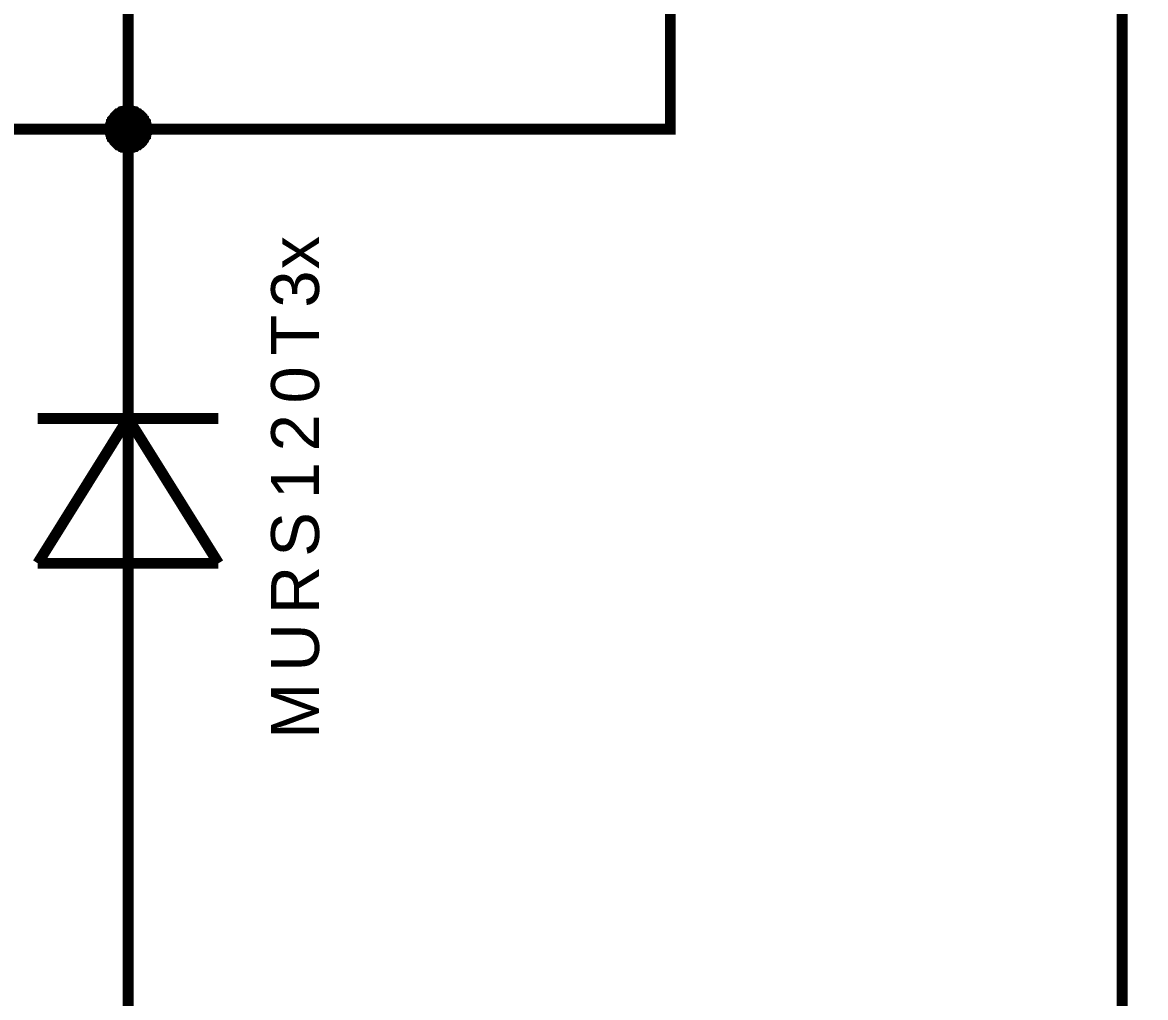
# Model space of a CAD drawing. Header units: millimetres. Extents: x -2024 to 917, y -725 to 13.
# Drawn here: x -1839.38 to -1808.32, y -255.68 to -228.71 of the extents above; entities that cross this region are included whole.
import ezdxf

# ---------------------------------------------------------------- set-up
doc = ezdxf.new("R2010")
doc.units = ezdxf.units.MM
doc.styles.get("Standard").update_dxf_attribs({"font": 'arial.ttf'})

msp = doc.modelspace()

# ---------------------------------------------------------------- linework, layer by layer
at = {"color": 7}
for points, const_width in [([(-1841.456, -271.671), (-1808.966, -271.671), (-1808.966, -191.659)], 0.3), ([(-1821.462, -224.164), (-1821.462, -231.665), (-1836.457, -231.665), (-1836.457, -216.663)], 0.3), ([(-1836.954, -231.665), (-1836.954, -231.632), (-1836.954, -231.615), (-1836.954, -231.582), (-1836.937, -231.566), (-1836.937, -231.532), (-1836.937, -231.516), (-1836.921, -231.483), (-1836.921, -231.466), (-1836.904, -231.45), (-1836.888, -231.417), (-1836.888, -231.4), (-1836.871, -231.383), (-1836.855, -231.367), (-1836.838, -231.334), (-1836.822, -231.317), (-1836.805, -231.301), (-1836.788, -231.284), (-1836.772, -231.268), (-1836.755, -231.251), (-1836.739, -231.234), (-1836.722, -231.234), (-1836.689, -231.218), (-1836.673, -231.201), (-1836.656, -231.185), (-1836.623, -231.185), (-1836.606, -231.168), (-1836.59, -231.168), (-1836.557, -231.168), (-1836.54, -231.152), (-1836.507, -231.152), (-1836.491, -231.152), (-1836.457, -231.152)], 0.3), ([(-1836.954, -231.665), (-1836.954, -231.632), (-1836.954, -231.615), (-1836.954, -231.582), (-1836.937, -231.566), (-1836.937, -231.532), (-1836.937, -231.516), (-1836.921, -231.483), (-1836.921, -231.466), (-1836.904, -231.45), (-1836.888, -231.417), (-1836.888, -231.4), (-1836.871, -231.383), (-1836.855, -231.367), (-1836.838, -231.334), (-1836.822, -231.317), (-1836.805, -231.301), (-1836.788, -231.284), (-1836.772, -231.268), (-1836.755, -231.251), (-1836.739, -231.234), (-1836.722, -231.234), (-1836.689, -231.218), (-1836.673, -231.201), (-1836.656, -231.185), (-1836.623, -231.185), (-1836.606, -231.168), (-1836.59, -231.168), (-1836.557, -231.168), (-1836.54, -231.152), (-1836.507, -231.152), (-1836.491, -231.152), (-1836.457, -231.152)], 0.3), ([(-1836.954, -231.665), (-1836.954, -231.632), (-1836.954, -231.615), (-1836.954, -231.582), (-1836.937, -231.566), (-1836.937, -231.532), (-1836.937, -231.516), (-1836.921, -231.483), (-1836.921, -231.466), (-1836.904, -231.45), (-1836.888, -231.417), (-1836.888, -231.4), (-1836.871, -231.383), (-1836.855, -231.367), (-1836.838, -231.334), (-1836.822, -231.317), (-1836.805, -231.301), (-1836.788, -231.284), (-1836.772, -231.268), (-1836.755, -231.251), (-1836.739, -231.234), (-1836.722, -231.234), (-1836.689, -231.218), (-1836.673, -231.201), (-1836.656, -231.185), (-1836.623, -231.185), (-1836.606, -231.168), (-1836.59, -231.168), (-1836.557, -231.168), (-1836.54, -231.152), (-1836.507, -231.152), (-1836.491, -231.152), (-1836.457, -231.152)], 0.3), ([(-1836.954, -231.665), (-1836.954, -231.632), (-1836.954, -231.615), (-1836.954, -231.582), (-1836.937, -231.566), (-1836.937, -231.532), (-1836.937, -231.516), (-1836.921, -231.483), (-1836.921, -231.466), (-1836.904, -231.45), (-1836.888, -231.417), (-1836.888, -231.4), (-1836.871, -231.383), (-1836.855, -231.367), (-1836.838, -231.334), (-1836.822, -231.317), (-1836.805, -231.301), (-1836.788, -231.284), (-1836.772, -231.268), (-1836.755, -231.251), (-1836.739, -231.234), (-1836.722, -231.234), (-1836.689, -231.218), (-1836.673, -231.201), (-1836.656, -231.185), (-1836.623, -231.185), (-1836.606, -231.168), (-1836.59, -231.168), (-1836.557, -231.168), (-1836.54, -231.152), (-1836.507, -231.152), (-1836.491, -231.152), (-1836.457, -231.152)], 0.3), ([(-1836.954, -231.665), (-1836.954, -231.632), (-1836.954, -231.615), (-1836.954, -231.582), (-1836.937, -231.566), (-1836.937, -231.532), (-1836.937, -231.516), (-1836.921, -231.483), (-1836.921, -231.466), (-1836.904, -231.45), (-1836.888, -231.417), (-1836.888, -231.4), (-1836.871, -231.383), (-1836.855, -231.367), (-1836.838, -231.334), (-1836.822, -231.317), (-1836.805, -231.301), (-1836.788, -231.284), (-1836.772, -231.268), (-1836.755, -231.251), (-1836.739, -231.234), (-1836.722, -231.234), (-1836.689, -231.218), (-1836.673, -231.201), (-1836.656, -231.185), (-1836.623, -231.185), (-1836.606, -231.168), (-1836.59, -231.168), (-1836.557, -231.168), (-1836.54, -231.152), (-1836.507, -231.152), (-1836.491, -231.152), (-1836.457, -231.152)], 0.3), ([(-1836.954, -231.665), (-1836.954, -231.632), (-1836.954, -231.615), (-1836.954, -231.582), (-1836.937, -231.566), (-1836.937, -231.532), (-1836.937, -231.516), (-1836.921, -231.483), (-1836.921, -231.466), (-1836.904, -231.45), (-1836.888, -231.417), (-1836.888, -231.4), (-1836.871, -231.383), (-1836.855, -231.367), (-1836.838, -231.334), (-1836.822, -231.317), (-1836.805, -231.301), (-1836.788, -231.284), (-1836.772, -231.268), (-1836.755, -231.251), (-1836.739, -231.234), (-1836.722, -231.234), (-1836.689, -231.218), (-1836.673, -231.201), (-1836.656, -231.185), (-1836.623, -231.185), (-1836.606, -231.168), (-1836.59, -231.168), (-1836.557, -231.168), (-1836.54, -231.152), (-1836.507, -231.152), (-1836.491, -231.152), (-1836.457, -231.152)], 0.3), ([(-1836.457, -231.152), (-1836.457, -231.152)], 0.3), ([(-1836.457, -231.152), (-1836.424, -231.152), (-1836.408, -231.152), (-1836.375, -231.152), (-1836.358, -231.168), (-1836.325, -231.168), (-1836.309, -231.168), (-1836.275, -231.185), (-1836.259, -231.185), (-1836.242, -231.201), (-1836.209, -231.218), (-1836.193, -231.234), (-1836.176, -231.234), (-1836.16, -231.251), (-1836.126, -231.268), (-1836.11, -231.284), (-1836.093, -231.301), (-1836.077, -231.317), (-1836.06, -231.334), (-1836.044, -231.367), (-1836.027, -231.383), (-1836.027, -231.4), (-1836.011, -231.417), (-1835.994, -231.45), (-1835.977, -231.466), (-1835.977, -231.483), (-1835.961, -231.516), (-1835.961, -231.532), (-1835.961, -231.566), (-1835.944, -231.582), (-1835.944, -231.615), (-1835.944, -231.632), (-1835.944, -231.665)], 0.3), ([(-1836.457, -231.152), (-1836.457, -231.152)], 0.3), ([(-1836.457, -231.152), (-1836.424, -231.152), (-1836.408, -231.152), (-1836.375, -231.152), (-1836.358, -231.168), (-1836.325, -231.168), (-1836.309, -231.168), (-1836.275, -231.185), (-1836.259, -231.185), (-1836.242, -231.201), (-1836.209, -231.218), (-1836.193, -231.234), (-1836.176, -231.234), (-1836.16, -231.251), (-1836.126, -231.268), (-1836.11, -231.284), (-1836.093, -231.301), (-1836.077, -231.317), (-1836.06, -231.334), (-1836.044, -231.367), (-1836.027, -231.383), (-1836.027, -231.4), (-1836.011, -231.417), (-1835.994, -231.45), (-1835.977, -231.466), (-1835.977, -231.483), (-1835.961, -231.516), (-1835.961, -231.532), (-1835.961, -231.566), (-1835.944, -231.582), (-1835.944, -231.615), (-1835.944, -231.632), (-1835.944, -231.665)], 0.3), ([(-1836.457, -231.152), (-1836.457, -231.152)], 0.3), ([(-1836.457, -231.152), (-1836.424, -231.152), (-1836.408, -231.152), (-1836.375, -231.152), (-1836.358, -231.168), (-1836.325, -231.168), (-1836.309, -231.168), (-1836.275, -231.185), (-1836.259, -231.185), (-1836.242, -231.201), (-1836.209, -231.218), (-1836.193, -231.234), (-1836.176, -231.234), (-1836.16, -231.251), (-1836.126, -231.268), (-1836.11, -231.284), (-1836.093, -231.301), (-1836.077, -231.317), (-1836.06, -231.334), (-1836.044, -231.367), (-1836.027, -231.383), (-1836.027, -231.4), (-1836.011, -231.417), (-1835.994, -231.45), (-1835.977, -231.466), (-1835.977, -231.483), (-1835.961, -231.516), (-1835.961, -231.532), (-1835.961, -231.566), (-1835.944, -231.582), (-1835.944, -231.615), (-1835.944, -231.632), (-1835.944, -231.665)], 0.3), ([(-1836.457, -231.152), (-1836.457, -231.152)], 0.3), ([(-1836.457, -231.152), (-1836.424, -231.152), (-1836.408, -231.152), (-1836.375, -231.152), (-1836.358, -231.168), (-1836.325, -231.168), (-1836.309, -231.168), (-1836.275, -231.185), (-1836.259, -231.185), (-1836.242, -231.201), (-1836.209, -231.218), (-1836.193, -231.234), (-1836.176, -231.234), (-1836.16, -231.251), (-1836.126, -231.268), (-1836.11, -231.284), (-1836.093, -231.301), (-1836.077, -231.317), (-1836.06, -231.334), (-1836.044, -231.367), (-1836.027, -231.383), (-1836.027, -231.4), (-1836.011, -231.417), (-1835.994, -231.45), (-1835.977, -231.466), (-1835.977, -231.483), (-1835.961, -231.516), (-1835.961, -231.532), (-1835.961, -231.566), (-1835.944, -231.582), (-1835.944, -231.615), (-1835.944, -231.632), (-1835.944, -231.665)], 0.3), ([(-1836.457, -231.152), (-1836.457, -231.152)], 0.3), ([(-1836.457, -231.152), (-1836.424, -231.152), (-1836.408, -231.152), (-1836.375, -231.152), (-1836.358, -231.168), (-1836.325, -231.168), (-1836.309, -231.168), (-1836.275, -231.185), (-1836.259, -231.185), (-1836.242, -231.201), (-1836.209, -231.218), (-1836.193, -231.234), (-1836.176, -231.234), (-1836.16, -231.251), (-1836.126, -231.268), (-1836.11, -231.284), (-1836.093, -231.301), (-1836.077, -231.317), (-1836.06, -231.334), (-1836.044, -231.367), (-1836.027, -231.383), (-1836.027, -231.4), (-1836.011, -231.417), (-1835.994, -231.45), (-1835.977, -231.466), (-1835.977, -231.483), (-1835.961, -231.516), (-1835.961, -231.532), (-1835.961, -231.566), (-1835.944, -231.582), (-1835.944, -231.615), (-1835.944, -231.632), (-1835.944, -231.665)], 0.3), ([(-1836.457, -231.152), (-1836.457, -231.152)], 0.3), ([(-1836.457, -231.152), (-1836.424, -231.152), (-1836.408, -231.152), (-1836.375, -231.152), (-1836.358, -231.168), (-1836.325, -231.168), (-1836.309, -231.168), (-1836.275, -231.185), (-1836.259, -231.185), (-1836.242, -231.201), (-1836.209, -231.218), (-1836.193, -231.234), (-1836.176, -231.234), (-1836.16, -231.251), (-1836.126, -231.268), (-1836.11, -231.284), (-1836.093, -231.301), (-1836.077, -231.317), (-1836.06, -231.334), (-1836.044, -231.367), (-1836.027, -231.383), (-1836.027, -231.4), (-1836.011, -231.417), (-1835.994, -231.45), (-1835.977, -231.466), (-1835.977, -231.483), (-1835.961, -231.516), (-1835.961, -231.532), (-1835.961, -231.566), (-1835.944, -231.582), (-1835.944, -231.615), (-1835.944, -231.632), (-1835.944, -231.665)], 0.3), ([(-1836.954, -231.665), (-1836.954, -231.632), (-1836.954, -231.615), (-1836.954, -231.582), (-1836.937, -231.566), (-1836.937, -231.532), (-1836.937, -231.516), (-1836.921, -231.483), (-1836.921, -231.466), (-1836.904, -231.45), (-1836.888, -231.417), (-1836.888, -231.4), (-1836.871, -231.383), (-1836.855, -231.367), (-1836.838, -231.334), (-1836.822, -231.317), (-1836.805, -231.301), (-1836.788, -231.284), (-1836.772, -231.268), (-1836.755, -231.251), (-1836.739, -231.234), (-1836.722, -231.234), (-1836.689, -231.218), (-1836.673, -231.201), (-1836.656, -231.185), (-1836.623, -231.185), (-1836.606, -231.168), (-1836.59, -231.168), (-1836.557, -231.168), (-1836.54, -231.152), (-1836.507, -231.152), (-1836.491, -231.152), (-1836.457, -231.152)], 0.0991), ([(-1836.954, -231.665), (-1836.954, -231.632), (-1836.954, -231.615), (-1836.954, -231.582), (-1836.937, -231.566), (-1836.937, -231.532), (-1836.937, -231.516), (-1836.921, -231.483), (-1836.921, -231.466), (-1836.904, -231.45), (-1836.888, -231.417), (-1836.888, -231.4), (-1836.871, -231.383), (-1836.855, -231.367), (-1836.838, -231.334), (-1836.822, -231.317), (-1836.805, -231.301), (-1836.788, -231.284), (-1836.772, -231.268), (-1836.755, -231.251), (-1836.739, -231.234), (-1836.722, -231.234), (-1836.689, -231.218), (-1836.673, -231.201), (-1836.656, -231.185), (-1836.623, -231.185), (-1836.606, -231.168), (-1836.59, -231.168), (-1836.557, -231.168), (-1836.54, -231.152), (-1836.507, -231.152), (-1836.491, -231.152), (-1836.457, -231.152)], 0.0991), ([(-1836.954, -231.665), (-1836.954, -231.632), (-1836.954, -231.615), (-1836.954, -231.582), (-1836.937, -231.566), (-1836.937, -231.532), (-1836.937, -231.516), (-1836.921, -231.483), (-1836.921, -231.466), (-1836.904, -231.45), (-1836.888, -231.417), (-1836.888, -231.4), (-1836.871, -231.383), (-1836.855, -231.367), (-1836.838, -231.334), (-1836.822, -231.317), (-1836.805, -231.301), (-1836.788, -231.284), (-1836.772, -231.268), (-1836.755, -231.251), (-1836.739, -231.234), (-1836.722, -231.234), (-1836.689, -231.218), (-1836.673, -231.201), (-1836.656, -231.185), (-1836.623, -231.185), (-1836.606, -231.168), (-1836.59, -231.168), (-1836.557, -231.168), (-1836.54, -231.152), (-1836.507, -231.152), (-1836.491, -231.152), (-1836.457, -231.152)], 0.0991), ([(-1836.954, -231.665), (-1836.954, -231.632), (-1836.954, -231.615), (-1836.954, -231.582), (-1836.937, -231.566), (-1836.937, -231.532), (-1836.937, -231.516), (-1836.921, -231.483), (-1836.921, -231.466), (-1836.904, -231.45), (-1836.888, -231.417), (-1836.888, -231.4), (-1836.871, -231.383), (-1836.855, -231.367), (-1836.838, -231.334), (-1836.822, -231.317), (-1836.805, -231.301), (-1836.788, -231.284), (-1836.772, -231.268), (-1836.755, -231.251), (-1836.739, -231.234), (-1836.722, -231.234), (-1836.689, -231.218), (-1836.673, -231.201), (-1836.656, -231.185), (-1836.623, -231.185), (-1836.606, -231.168), (-1836.59, -231.168), (-1836.557, -231.168), (-1836.54, -231.152), (-1836.507, -231.152), (-1836.491, -231.152), (-1836.457, -231.152)], 0.0991), ([(-1836.954, -231.665), (-1836.954, -231.632), (-1836.954, -231.615), (-1836.954, -231.582), (-1836.937, -231.566), (-1836.937, -231.532), (-1836.937, -231.516), (-1836.921, -231.483), (-1836.921, -231.466), (-1836.904, -231.45), (-1836.888, -231.417), (-1836.888, -231.4), (-1836.871, -231.383), (-1836.855, -231.367), (-1836.838, -231.334), (-1836.822, -231.317), (-1836.805, -231.301), (-1836.788, -231.284), (-1836.772, -231.268), (-1836.755, -231.251), (-1836.739, -231.234), (-1836.722, -231.234), (-1836.689, -231.218), (-1836.673, -231.201), (-1836.656, -231.185), (-1836.623, -231.185), (-1836.606, -231.168), (-1836.59, -231.168), (-1836.557, -231.168), (-1836.54, -231.152), (-1836.507, -231.152), (-1836.491, -231.152), (-1836.457, -231.152)], 0.0991), ([(-1836.954, -231.665), (-1836.954, -231.632), (-1836.954, -231.615), (-1836.954, -231.582), (-1836.937, -231.566), (-1836.937, -231.532), (-1836.937, -231.516), (-1836.921, -231.483), (-1836.921, -231.466), (-1836.904, -231.45), (-1836.888, -231.417), (-1836.888, -231.4), (-1836.871, -231.383), (-1836.855, -231.367), (-1836.838, -231.334), (-1836.822, -231.317), (-1836.805, -231.301), (-1836.788, -231.284), (-1836.772, -231.268), (-1836.755, -231.251), (-1836.739, -231.234), (-1836.722, -231.234), (-1836.689, -231.218), (-1836.673, -231.201), (-1836.656, -231.185), (-1836.623, -231.185), (-1836.606, -231.168), (-1836.59, -231.168), (-1836.557, -231.168), (-1836.54, -231.152), (-1836.507, -231.152), (-1836.491, -231.152), (-1836.457, -231.152)], 0.0991), ([(-1836.457, -231.152), (-1836.457, -231.152)], 0.0991), ([(-1836.457, -231.152), (-1836.424, -231.152), (-1836.408, -231.152), (-1836.375, -231.152), (-1836.358, -231.168), (-1836.325, -231.168), (-1836.309, -231.168), (-1836.275, -231.185), (-1836.259, -231.185), (-1836.242, -231.201), (-1836.209, -231.218), (-1836.193, -231.234), (-1836.176, -231.234), (-1836.16, -231.251), (-1836.126, -231.268), (-1836.11, -231.284), (-1836.093, -231.301), (-1836.077, -231.317), (-1836.06, -231.334), (-1836.044, -231.367), (-1836.027, -231.383), (-1836.027, -231.4), (-1836.011, -231.417), (-1835.994, -231.45), (-1835.977, -231.466), (-1835.977, -231.483), (-1835.961, -231.516), (-1835.961, -231.532), (-1835.961, -231.566), (-1835.944, -231.582), (-1835.944, -231.615), (-1835.944, -231.632), (-1835.944, -231.665)], 0.0991), ([(-1836.457, -231.152), (-1836.457, -231.152)], 0.0991), ([(-1836.457, -231.152), (-1836.424, -231.152), (-1836.408, -231.152), (-1836.375, -231.152), (-1836.358, -231.168), (-1836.325, -231.168), (-1836.309, -231.168), (-1836.275, -231.185), (-1836.259, -231.185), (-1836.242, -231.201), (-1836.209, -231.218), (-1836.193, -231.234), (-1836.176, -231.234), (-1836.16, -231.251), (-1836.126, -231.268), (-1836.11, -231.284), (-1836.093, -231.301), (-1836.077, -231.317), (-1836.06, -231.334), (-1836.044, -231.367), (-1836.027, -231.383), (-1836.027, -231.4), (-1836.011, -231.417), (-1835.994, -231.45), (-1835.977, -231.466), (-1835.977, -231.483), (-1835.961, -231.516), (-1835.961, -231.532), (-1835.961, -231.566), (-1835.944, -231.582), (-1835.944, -231.615), (-1835.944, -231.632), (-1835.944, -231.665)], 0.0991), ([(-1836.457, -231.152), (-1836.457, -231.152)], 0.0991), ([(-1836.457, -231.152), (-1836.424, -231.152), (-1836.408, -231.152), (-1836.375, -231.152), (-1836.358, -231.168), (-1836.325, -231.168), (-1836.309, -231.168), (-1836.275, -231.185), (-1836.259, -231.185), (-1836.242, -231.201), (-1836.209, -231.218), (-1836.193, -231.234), (-1836.176, -231.234), (-1836.16, -231.251), (-1836.126, -231.268), (-1836.11, -231.284), (-1836.093, -231.301), (-1836.077, -231.317), (-1836.06, -231.334), (-1836.044, -231.367), (-1836.027, -231.383), (-1836.027, -231.4), (-1836.011, -231.417), (-1835.994, -231.45), (-1835.977, -231.466), (-1835.977, -231.483), (-1835.961, -231.516), (-1835.961, -231.532), (-1835.961, -231.566), (-1835.944, -231.582), (-1835.944, -231.615), (-1835.944, -231.632), (-1835.944, -231.665)], 0.0991), ([(-1836.457, -231.152), (-1836.457, -231.152)], 0.0991), ([(-1836.457, -231.152), (-1836.424, -231.152), (-1836.408, -231.152), (-1836.375, -231.152), (-1836.358, -231.168), (-1836.325, -231.168), (-1836.309, -231.168), (-1836.275, -231.185), (-1836.259, -231.185), (-1836.242, -231.201), (-1836.209, -231.218), (-1836.193, -231.234), (-1836.176, -231.234), (-1836.16, -231.251), (-1836.126, -231.268), (-1836.11, -231.284), (-1836.093, -231.301), (-1836.077, -231.317), (-1836.06, -231.334), (-1836.044, -231.367), (-1836.027, -231.383), (-1836.027, -231.4), (-1836.011, -231.417), (-1835.994, -231.45), (-1835.977, -231.466), (-1835.977, -231.483), (-1835.961, -231.516), (-1835.961, -231.532), (-1835.961, -231.566), (-1835.944, -231.582), (-1835.944, -231.615), (-1835.944, -231.632), (-1835.944, -231.665)], 0.0991), ([(-1836.457, -231.152), (-1836.457, -231.152)], 0.0991), ([(-1836.457, -231.152), (-1836.424, -231.152), (-1836.408, -231.152), (-1836.375, -231.152), (-1836.358, -231.168), (-1836.325, -231.168), (-1836.309, -231.168), (-1836.275, -231.185), (-1836.259, -231.185), (-1836.242, -231.201), (-1836.209, -231.218), (-1836.193, -231.234), (-1836.176, -231.234), (-1836.16, -231.251), (-1836.126, -231.268), (-1836.11, -231.284), (-1836.093, -231.301), (-1836.077, -231.317), (-1836.06, -231.334), (-1836.044, -231.367), (-1836.027, -231.383), (-1836.027, -231.4), (-1836.011, -231.417), (-1835.994, -231.45), (-1835.977, -231.466), (-1835.977, -231.483), (-1835.961, -231.516), (-1835.961, -231.532), (-1835.961, -231.566), (-1835.944, -231.582), (-1835.944, -231.615), (-1835.944, -231.632), (-1835.944, -231.665)], 0.0991), ([(-1836.457, -231.152), (-1836.457, -231.152)], 0.0991), ([(-1836.457, -231.152), (-1836.424, -231.152), (-1836.408, -231.152), (-1836.375, -231.152), (-1836.358, -231.168), (-1836.325, -231.168), (-1836.309, -231.168), (-1836.275, -231.185), (-1836.259, -231.185), (-1836.242, -231.201), (-1836.209, -231.218), (-1836.193, -231.234), (-1836.176, -231.234), (-1836.16, -231.251), (-1836.126, -231.268), (-1836.11, -231.284), (-1836.093, -231.301), (-1836.077, -231.317), (-1836.06, -231.334), (-1836.044, -231.367), (-1836.027, -231.383), (-1836.027, -231.4), (-1836.011, -231.417), (-1835.994, -231.45), (-1835.977, -231.466), (-1835.977, -231.483), (-1835.961, -231.516), (-1835.961, -231.532), (-1835.961, -231.566), (-1835.944, -231.582), (-1835.944, -231.615), (-1835.944, -231.632), (-1835.944, -231.665)], 0.0991), ([(-1836.457, -231.665), (-1841.456, -231.665)], 0.3), ([(-1836.457, -232.178), (-1836.491, -232.178), (-1836.507, -232.178), (-1836.54, -232.178), (-1836.557, -232.162), (-1836.59, -232.162), (-1836.606, -232.162), (-1836.623, -232.145), (-1836.656, -232.145), (-1836.673, -232.129), (-1836.689, -232.112), (-1836.722, -232.095), (-1836.739, -232.095), (-1836.755, -232.079), (-1836.772, -232.062), (-1836.788, -232.046), (-1836.805, -232.029), (-1836.822, -232.013), (-1836.838, -231.996), (-1836.855, -231.963), (-1836.871, -231.946), (-1836.888, -231.93), (-1836.888, -231.913), (-1836.904, -231.88), (-1836.921, -231.864), (-1836.921, -231.847), (-1836.937, -231.814), (-1836.937, -231.797), (-1836.937, -231.764), (-1836.954, -231.748), (-1836.954, -231.715), (-1836.954, -231.698), (-1836.954, -231.665)], 0.3), ([(-1836.954, -231.665), (-1836.954, -231.665)], 0.3), ([(-1836.457, -232.178), (-1836.491, -232.178), (-1836.507, -232.178), (-1836.54, -232.178), (-1836.557, -232.162), (-1836.59, -232.162), (-1836.606, -232.162), (-1836.623, -232.145), (-1836.656, -232.145), (-1836.673, -232.129), (-1836.689, -232.112), (-1836.722, -232.095), (-1836.739, -232.095), (-1836.755, -232.079), (-1836.772, -232.062), (-1836.788, -232.046), (-1836.805, -232.029), (-1836.822, -232.013), (-1836.838, -231.996), (-1836.855, -231.963), (-1836.871, -231.946), (-1836.888, -231.93), (-1836.888, -231.913), (-1836.904, -231.88), (-1836.921, -231.864), (-1836.921, -231.847), (-1836.937, -231.814), (-1836.937, -231.797), (-1836.937, -231.764), (-1836.954, -231.748), (-1836.954, -231.715), (-1836.954, -231.698), (-1836.954, -231.665)], 0.3), ([(-1836.954, -231.665), (-1836.954, -231.665)], 0.3), ([(-1836.457, -232.178), (-1836.491, -232.178), (-1836.507, -232.178), (-1836.54, -232.178), (-1836.557, -232.162), (-1836.59, -232.162), (-1836.606, -232.162), (-1836.623, -232.145), (-1836.656, -232.145), (-1836.673, -232.129), (-1836.689, -232.112), (-1836.722, -232.095), (-1836.739, -232.095), (-1836.755, -232.079), (-1836.772, -232.062), (-1836.788, -232.046), (-1836.805, -232.029), (-1836.822, -232.013), (-1836.838, -231.996), (-1836.855, -231.963), (-1836.871, -231.946), (-1836.888, -231.93), (-1836.888, -231.913), (-1836.904, -231.88), (-1836.921, -231.864), (-1836.921, -231.847), (-1836.937, -231.814), (-1836.937, -231.797), (-1836.937, -231.764), (-1836.954, -231.748), (-1836.954, -231.715), (-1836.954, -231.698), (-1836.954, -231.665)], 0.3), ([(-1836.954, -231.665), (-1836.954, -231.665)], 0.3), ([(-1836.457, -232.178), (-1836.491, -232.178), (-1836.507, -232.178), (-1836.54, -232.178), (-1836.557, -232.162), (-1836.59, -232.162), (-1836.606, -232.162), (-1836.623, -232.145), (-1836.656, -232.145), (-1836.673, -232.129), (-1836.689, -232.112), (-1836.722, -232.095), (-1836.739, -232.095), (-1836.755, -232.079), (-1836.772, -232.062), (-1836.788, -232.046), (-1836.805, -232.029), (-1836.822, -232.013), (-1836.838, -231.996), (-1836.855, -231.963), (-1836.871, -231.946), (-1836.888, -231.93), (-1836.888, -231.913), (-1836.904, -231.88), (-1836.921, -231.864), (-1836.921, -231.847), (-1836.937, -231.814), (-1836.937, -231.797), (-1836.937, -231.764), (-1836.954, -231.748), (-1836.954, -231.715), (-1836.954, -231.698), (-1836.954, -231.665)], 0.3), ([(-1836.954, -231.665), (-1836.954, -231.665)], 0.3), ([(-1836.457, -232.178), (-1836.491, -232.178), (-1836.507, -232.178), (-1836.54, -232.178), (-1836.557, -232.162), (-1836.59, -232.162), (-1836.606, -232.162), (-1836.623, -232.145), (-1836.656, -232.145), (-1836.673, -232.129), (-1836.689, -232.112), (-1836.722, -232.095), (-1836.739, -232.095), (-1836.755, -232.079), (-1836.772, -232.062), (-1836.788, -232.046), (-1836.805, -232.029), (-1836.822, -232.013), (-1836.838, -231.996), (-1836.855, -231.963), (-1836.871, -231.946), (-1836.888, -231.93), (-1836.888, -231.913), (-1836.904, -231.88), (-1836.921, -231.864), (-1836.921, -231.847), (-1836.937, -231.814), (-1836.937, -231.797), (-1836.937, -231.764), (-1836.954, -231.748), (-1836.954, -231.715), (-1836.954, -231.698), (-1836.954, -231.665)], 0.3), ([(-1836.954, -231.665), (-1836.954, -231.665)], 0.3), ([(-1836.457, -232.178), (-1836.491, -232.178), (-1836.507, -232.178), (-1836.54, -232.178), (-1836.557, -232.162), (-1836.59, -232.162), (-1836.606, -232.162), (-1836.623, -232.145), (-1836.656, -232.145), (-1836.673, -232.129), (-1836.689, -232.112), (-1836.722, -232.095), (-1836.739, -232.095), (-1836.755, -232.079), (-1836.772, -232.062), (-1836.788, -232.046), (-1836.805, -232.029), (-1836.822, -232.013), (-1836.838, -231.996), (-1836.855, -231.963), (-1836.871, -231.946), (-1836.888, -231.93), (-1836.888, -231.913), (-1836.904, -231.88), (-1836.921, -231.864), (-1836.921, -231.847), (-1836.937, -231.814), (-1836.937, -231.797), (-1836.937, -231.764), (-1836.954, -231.748), (-1836.954, -231.715), (-1836.954, -231.698), (-1836.954, -231.665)], 0.3), ([(-1836.954, -231.665), (-1836.954, -231.665)], 0.3), ([(-1836.457, -232.178), (-1836.491, -232.178), (-1836.507, -232.178), (-1836.54, -232.178), (-1836.557, -232.162), (-1836.59, -232.162), (-1836.606, -232.162), (-1836.623, -232.145), (-1836.656, -232.145), (-1836.673, -232.129), (-1836.689, -232.112), (-1836.722, -232.095), (-1836.739, -232.095), (-1836.755, -232.079), (-1836.772, -232.062), (-1836.788, -232.046), (-1836.805, -232.029), (-1836.822, -232.013), (-1836.838, -231.996), (-1836.855, -231.963), (-1836.871, -231.946), (-1836.888, -231.93), (-1836.888, -231.913), (-1836.904, -231.88), (-1836.921, -231.864), (-1836.921, -231.847), (-1836.937, -231.814), (-1836.937, -231.797), (-1836.937, -231.764), (-1836.954, -231.748), (-1836.954, -231.715), (-1836.954, -231.698), (-1836.954, -231.665)], 0.0991), ([(-1836.954, -231.665), (-1836.954, -231.665)], 0.0991), ([(-1836.457, -232.178), (-1836.491, -232.178), (-1836.507, -232.178), (-1836.54, -232.178), (-1836.557, -232.162), (-1836.59, -232.162), (-1836.606, -232.162), (-1836.623, -232.145), (-1836.656, -232.145), (-1836.673, -232.129), (-1836.689, -232.112), (-1836.722, -232.095), (-1836.739, -232.095), (-1836.755, -232.079), (-1836.772, -232.062), (-1836.788, -232.046), (-1836.805, -232.029), (-1836.822, -232.013), (-1836.838, -231.996), (-1836.855, -231.963), (-1836.871, -231.946), (-1836.888, -231.93), (-1836.888, -231.913), (-1836.904, -231.88), (-1836.921, -231.864), (-1836.921, -231.847), (-1836.937, -231.814), (-1836.937, -231.797), (-1836.937, -231.764), (-1836.954, -231.748), (-1836.954, -231.715), (-1836.954, -231.698), (-1836.954, -231.665)], 0.0991), ([(-1836.954, -231.665), (-1836.954, -231.665)], 0.0991), ([(-1836.457, -232.178), (-1836.491, -232.178), (-1836.507, -232.178), (-1836.54, -232.178), (-1836.557, -232.162), (-1836.59, -232.162), (-1836.606, -232.162), (-1836.623, -232.145), (-1836.656, -232.145), (-1836.673, -232.129), (-1836.689, -232.112), (-1836.722, -232.095), (-1836.739, -232.095), (-1836.755, -232.079), (-1836.772, -232.062), (-1836.788, -232.046), (-1836.805, -232.029), (-1836.822, -232.013), (-1836.838, -231.996), (-1836.855, -231.963), (-1836.871, -231.946), (-1836.888, -231.93), (-1836.888, -231.913), (-1836.904, -231.88), (-1836.921, -231.864), (-1836.921, -231.847), (-1836.937, -231.814), (-1836.937, -231.797), (-1836.937, -231.764), (-1836.954, -231.748), (-1836.954, -231.715), (-1836.954, -231.698), (-1836.954, -231.665)], 0.0991), ([(-1836.954, -231.665), (-1836.954, -231.665)], 0.0991), ([(-1836.457, -232.178), (-1836.491, -232.178), (-1836.507, -232.178), (-1836.54, -232.178), (-1836.557, -232.162), (-1836.59, -232.162), (-1836.606, -232.162), (-1836.623, -232.145), (-1836.656, -232.145), (-1836.673, -232.129), (-1836.689, -232.112), (-1836.722, -232.095), (-1836.739, -232.095), (-1836.755, -232.079), (-1836.772, -232.062), (-1836.788, -232.046), (-1836.805, -232.029), (-1836.822, -232.013), (-1836.838, -231.996), (-1836.855, -231.963), (-1836.871, -231.946), (-1836.888, -231.93), (-1836.888, -231.913), (-1836.904, -231.88), (-1836.921, -231.864), (-1836.921, -231.847), (-1836.937, -231.814), (-1836.937, -231.797), (-1836.937, -231.764), (-1836.954, -231.748), (-1836.954, -231.715), (-1836.954, -231.698), (-1836.954, -231.665)], 0.0991), ([(-1836.954, -231.665), (-1836.954, -231.665)], 0.0991), ([(-1836.457, -232.178), (-1836.491, -232.178), (-1836.507, -232.178), (-1836.54, -232.178), (-1836.557, -232.162), (-1836.59, -232.162), (-1836.606, -232.162), (-1836.623, -232.145), (-1836.656, -232.145), (-1836.673, -232.129), (-1836.689, -232.112), (-1836.722, -232.095), (-1836.739, -232.095), (-1836.755, -232.079), (-1836.772, -232.062), (-1836.788, -232.046), (-1836.805, -232.029), (-1836.822, -232.013), (-1836.838, -231.996), (-1836.855, -231.963), (-1836.871, -231.946), (-1836.888, -231.93), (-1836.888, -231.913), (-1836.904, -231.88), (-1836.921, -231.864), (-1836.921, -231.847), (-1836.937, -231.814), (-1836.937, -231.797), (-1836.937, -231.764), (-1836.954, -231.748), (-1836.954, -231.715), (-1836.954, -231.698), (-1836.954, -231.665)], 0.0991), ([(-1836.954, -231.665), (-1836.954, -231.665)], 0.0991), ([(-1836.457, -232.178), (-1836.491, -232.178), (-1836.507, -232.178), (-1836.54, -232.178), (-1836.557, -232.162), (-1836.59, -232.162), (-1836.606, -232.162), (-1836.623, -232.145), (-1836.656, -232.145), (-1836.673, -232.129), (-1836.689, -232.112), (-1836.722, -232.095), (-1836.739, -232.095), (-1836.755, -232.079), (-1836.772, -232.062), (-1836.788, -232.046), (-1836.805, -232.029), (-1836.822, -232.013), (-1836.838, -231.996), (-1836.855, -231.963), (-1836.871, -231.946), (-1836.888, -231.93), (-1836.888, -231.913), (-1836.904, -231.88), (-1836.921, -231.864), (-1836.921, -231.847), (-1836.937, -231.814), (-1836.937, -231.797), (-1836.937, -231.764), (-1836.954, -231.748), (-1836.954, -231.715), (-1836.954, -231.698), (-1836.954, -231.665)], 0.0991), ([(-1836.954, -231.665), (-1836.954, -231.665)], 0.0991), ([(-1835.944, -231.665), (-1835.944, -231.698), (-1835.944, -231.715), (-1835.944, -231.748), (-1835.961, -231.764), (-1835.961, -231.797), (-1835.961, -231.814), (-1835.977, -231.847), (-1835.977, -231.864), (-1835.994, -231.88), (-1836.011, -231.913), (-1836.027, -231.93), (-1836.027, -231.946), (-1836.044, -231.963), (-1836.06, -231.996), (-1836.077, -232.013), (-1836.093, -232.029), (-1836.11, -232.046), (-1836.126, -232.062), (-1836.16, -232.079), (-1836.176, -232.095), (-1836.193, -232.095), (-1836.209, -232.112), (-1836.242, -232.129), (-1836.259, -232.145), (-1836.275, -232.145), (-1836.309, -232.162), (-1836.325, -232.162), (-1836.358, -232.162), (-1836.375, -232.178), (-1836.408, -232.178), (-1836.424, -232.178), (-1836.457, -232.178)], 0.3), ([(-1835.944, -231.665), (-1835.944, -231.698), (-1835.944, -231.715), (-1835.944, -231.748), (-1835.961, -231.764), (-1835.961, -231.797), (-1835.961, -231.814), (-1835.977, -231.847), (-1835.977, -231.864), (-1835.994, -231.88), (-1836.011, -231.913), (-1836.027, -231.93), (-1836.027, -231.946), (-1836.044, -231.963), (-1836.06, -231.996), (-1836.077, -232.013), (-1836.093, -232.029), (-1836.11, -232.046), (-1836.126, -232.062), (-1836.16, -232.079), (-1836.176, -232.095), (-1836.193, -232.095), (-1836.209, -232.112), (-1836.242, -232.129), (-1836.259, -232.145), (-1836.275, -232.145), (-1836.309, -232.162), (-1836.325, -232.162), (-1836.358, -232.162), (-1836.375, -232.178), (-1836.408, -232.178), (-1836.424, -232.178), (-1836.457, -232.178)], 0.3), ([(-1836.457, -236.666), (-1836.457, -231.665)], 0.3), ([(-1835.944, -231.665), (-1835.944, -231.698), (-1835.944, -231.715), (-1835.944, -231.748), (-1835.961, -231.764), (-1835.961, -231.797), (-1835.961, -231.814), (-1835.977, -231.847), (-1835.977, -231.864), (-1835.994, -231.88), (-1836.011, -231.913), (-1836.027, -231.93), (-1836.027, -231.946), (-1836.044, -231.963), (-1836.06, -231.996), (-1836.077, -232.013), (-1836.093, -232.029), (-1836.11, -232.046), (-1836.126, -232.062), (-1836.16, -232.079), (-1836.176, -232.095), (-1836.193, -232.095), (-1836.209, -232.112), (-1836.242, -232.129), (-1836.259, -232.145), (-1836.275, -232.145), (-1836.309, -232.162), (-1836.325, -232.162), (-1836.358, -232.162), (-1836.375, -232.178), (-1836.408, -232.178), (-1836.424, -232.178), (-1836.457, -232.178)], 0.3), ([(-1835.944, -231.665), (-1835.944, -231.698), (-1835.944, -231.715), (-1835.944, -231.748), (-1835.961, -231.764), (-1835.961, -231.797), (-1835.961, -231.814), (-1835.977, -231.847), (-1835.977, -231.864), (-1835.994, -231.88), (-1836.011, -231.913), (-1836.027, -231.93), (-1836.027, -231.946), (-1836.044, -231.963), (-1836.06, -231.996), (-1836.077, -232.013), (-1836.093, -232.029), (-1836.11, -232.046), (-1836.126, -232.062), (-1836.16, -232.079), (-1836.176, -232.095), (-1836.193, -232.095), (-1836.209, -232.112), (-1836.242, -232.129), (-1836.259, -232.145), (-1836.275, -232.145), (-1836.309, -232.162), (-1836.325, -232.162), (-1836.358, -232.162), (-1836.375, -232.178), (-1836.408, -232.178), (-1836.424, -232.178), (-1836.457, -232.178)], 0.3), ([(-1835.944, -231.665), (-1835.944, -231.698), (-1835.944, -231.715), (-1835.944, -231.748), (-1835.961, -231.764), (-1835.961, -231.797), (-1835.961, -231.814), (-1835.977, -231.847), (-1835.977, -231.864), (-1835.994, -231.88), (-1836.011, -231.913), (-1836.027, -231.93), (-1836.027, -231.946), (-1836.044, -231.963), (-1836.06, -231.996), (-1836.077, -232.013), (-1836.093, -232.029), (-1836.11, -232.046), (-1836.126, -232.062), (-1836.16, -232.079), (-1836.176, -232.095), (-1836.193, -232.095), (-1836.209, -232.112), (-1836.242, -232.129), (-1836.259, -232.145), (-1836.275, -232.145), (-1836.309, -232.162), (-1836.325, -232.162), (-1836.358, -232.162), (-1836.375, -232.178), (-1836.408, -232.178), (-1836.424, -232.178), (-1836.457, -232.178)], 0.3), ([(-1835.944, -231.665), (-1835.944, -231.698), (-1835.944, -231.715), (-1835.944, -231.748), (-1835.961, -231.764), (-1835.961, -231.797), (-1835.961, -231.814), (-1835.977, -231.847), (-1835.977, -231.864), (-1835.994, -231.88), (-1836.011, -231.913), (-1836.027, -231.93), (-1836.027, -231.946), (-1836.044, -231.963), (-1836.06, -231.996), (-1836.077, -232.013), (-1836.093, -232.029), (-1836.11, -232.046), (-1836.126, -232.062), (-1836.16, -232.079), (-1836.176, -232.095), (-1836.193, -232.095), (-1836.209, -232.112), (-1836.242, -232.129), (-1836.259, -232.145), (-1836.275, -232.145), (-1836.309, -232.162), (-1836.325, -232.162), (-1836.358, -232.162), (-1836.375, -232.178), (-1836.408, -232.178), (-1836.424, -232.178), (-1836.457, -232.178)], 0.3), ([(-1835.944, -231.665), (-1835.944, -231.698), (-1835.944, -231.715), (-1835.944, -231.748), (-1835.961, -231.764), (-1835.961, -231.797), (-1835.961, -231.814), (-1835.977, -231.847), (-1835.977, -231.864), (-1835.994, -231.88), (-1836.011, -231.913), (-1836.027, -231.93), (-1836.027, -231.946), (-1836.044, -231.963), (-1836.06, -231.996), (-1836.077, -232.013), (-1836.093, -232.029), (-1836.11, -232.046), (-1836.126, -232.062), (-1836.16, -232.079), (-1836.176, -232.095), (-1836.193, -232.095), (-1836.209, -232.112), (-1836.242, -232.129), (-1836.259, -232.145), (-1836.275, -232.145), (-1836.309, -232.162), (-1836.325, -232.162), (-1836.358, -232.162), (-1836.375, -232.178), (-1836.408, -232.178), (-1836.424, -232.178), (-1836.457, -232.178)], 0.0991), ([(-1835.944, -231.665), (-1835.944, -231.698), (-1835.944, -231.715), (-1835.944, -231.748), (-1835.961, -231.764), (-1835.961, -231.797), (-1835.961, -231.814), (-1835.977, -231.847), (-1835.977, -231.864), (-1835.994, -231.88), (-1836.011, -231.913), (-1836.027, -231.93), (-1836.027, -231.946), (-1836.044, -231.963), (-1836.06, -231.996), (-1836.077, -232.013), (-1836.093, -232.029), (-1836.11, -232.046), (-1836.126, -232.062), (-1836.16, -232.079), (-1836.176, -232.095), (-1836.193, -232.095), (-1836.209, -232.112), (-1836.242, -232.129), (-1836.259, -232.145), (-1836.275, -232.145), (-1836.309, -232.162), (-1836.325, -232.162), (-1836.358, -232.162), (-1836.375, -232.178), (-1836.408, -232.178), (-1836.424, -232.178), (-1836.457, -232.178)], 0.0991), ([(-1835.944, -231.665), (-1835.944, -231.698), (-1835.944, -231.715), (-1835.944, -231.748), (-1835.961, -231.764), (-1835.961, -231.797), (-1835.961, -231.814), (-1835.977, -231.847), (-1835.977, -231.864), (-1835.994, -231.88), (-1836.011, -231.913), (-1836.027, -231.93), (-1836.027, -231.946), (-1836.044, -231.963), (-1836.06, -231.996), (-1836.077, -232.013), (-1836.093, -232.029), (-1836.11, -232.046), (-1836.126, -232.062), (-1836.16, -232.079), (-1836.176, -232.095), (-1836.193, -232.095), (-1836.209, -232.112), (-1836.242, -232.129), (-1836.259, -232.145), (-1836.275, -232.145), (-1836.309, -232.162), (-1836.325, -232.162), (-1836.358, -232.162), (-1836.375, -232.178), (-1836.408, -232.178), (-1836.424, -232.178), (-1836.457, -232.178)], 0.0991), ([(-1835.944, -231.665), (-1835.944, -231.698), (-1835.944, -231.715), (-1835.944, -231.748), (-1835.961, -231.764), (-1835.961, -231.797), (-1835.961, -231.814), (-1835.977, -231.847), (-1835.977, -231.864), (-1835.994, -231.88), (-1836.011, -231.913), (-1836.027, -231.93), (-1836.027, -231.946), (-1836.044, -231.963), (-1836.06, -231.996), (-1836.077, -232.013), (-1836.093, -232.029), (-1836.11, -232.046), (-1836.126, -232.062), (-1836.16, -232.079), (-1836.176, -232.095), (-1836.193, -232.095), (-1836.209, -232.112), (-1836.242, -232.129), (-1836.259, -232.145), (-1836.275, -232.145), (-1836.309, -232.162), (-1836.325, -232.162), (-1836.358, -232.162), (-1836.375, -232.178), (-1836.408, -232.178), (-1836.424, -232.178), (-1836.457, -232.178)], 0.0991), ([(-1835.944, -231.665), (-1835.944, -231.698), (-1835.944, -231.715), (-1835.944, -231.748), (-1835.961, -231.764), (-1835.961, -231.797), (-1835.961, -231.814), (-1835.977, -231.847), (-1835.977, -231.864), (-1835.994, -231.88), (-1836.011, -231.913), (-1836.027, -231.93), (-1836.027, -231.946), (-1836.044, -231.963), (-1836.06, -231.996), (-1836.077, -232.013), (-1836.093, -232.029), (-1836.11, -232.046), (-1836.126, -232.062), (-1836.16, -232.079), (-1836.176, -232.095), (-1836.193, -232.095), (-1836.209, -232.112), (-1836.242, -232.129), (-1836.259, -232.145), (-1836.275, -232.145), (-1836.309, -232.162), (-1836.325, -232.162), (-1836.358, -232.162), (-1836.375, -232.178), (-1836.408, -232.178), (-1836.424, -232.178), (-1836.457, -232.178)], 0.0991), ([(-1835.944, -231.665), (-1835.944, -231.698), (-1835.944, -231.715), (-1835.944, -231.748), (-1835.961, -231.764), (-1835.961, -231.797), (-1835.961, -231.814), (-1835.977, -231.847), (-1835.977, -231.864), (-1835.994, -231.88), (-1836.011, -231.913), (-1836.027, -231.93), (-1836.027, -231.946), (-1836.044, -231.963), (-1836.06, -231.996), (-1836.077, -232.013), (-1836.093, -232.029), (-1836.11, -232.046), (-1836.126, -232.062), (-1836.16, -232.079), (-1836.176, -232.095), (-1836.193, -232.095), (-1836.209, -232.112), (-1836.242, -232.129), (-1836.259, -232.145), (-1836.275, -232.145), (-1836.309, -232.162), (-1836.325, -232.162), (-1836.358, -232.162), (-1836.375, -232.178), (-1836.408, -232.178), (-1836.424, -232.178), (-1836.457, -232.178)], 0.0991), ([(-1835.944, -231.665), (-1835.944, -231.665), (-1835.944, -231.665), (-1835.944, -231.665), (-1835.944, -231.665), (-1835.944, -231.665), (-1835.944, -231.665), (-1835.944, -231.665), (-1835.944, -231.665), (-1835.944, -231.665), (-1835.944, -231.665), (-1835.944, -231.665), (-1835.944, -231.665), (-1835.944, -231.665), (-1835.944, -231.665), (-1835.944, -231.665), (-1835.944, -231.665), (-1835.944, -231.665), (-1835.944, -231.665), (-1835.944, -231.665), (-1835.944, -231.665), (-1835.944, -231.665), (-1835.944, -231.665), (-1835.944, -231.665), (-1835.944, -231.665), (-1835.944, -231.665), (-1835.944, -231.665), (-1835.944, -231.665), (-1835.944, -231.665), (-1835.944, -231.665), (-1835.944, -231.665), (-1835.944, -231.665), (-1835.944, -231.665)], 0.3), ([(-1835.944, -231.665), (-1835.944, -231.665)], 0.3), ([(-1835.944, -231.665), (-1835.944, -231.665), (-1835.944, -231.665), (-1835.944, -231.665), (-1835.944, -231.665), (-1835.944, -231.665), (-1835.944, -231.665), (-1835.944, -231.665), (-1835.944, -231.665), (-1835.944, -231.665), (-1835.944, -231.665), (-1835.944, -231.665), (-1835.944, -231.665), (-1835.944, -231.665), (-1835.944, -231.665), (-1835.944, -231.665), (-1835.944, -231.665), (-1835.944, -231.665), (-1835.944, -231.665), (-1835.944, -231.665), (-1835.944, -231.665), (-1835.944, -231.665), (-1835.944, -231.665), (-1835.944, -231.665), (-1835.944, -231.665), (-1835.944, -231.665), (-1835.944, -231.665), (-1835.944, -231.665), (-1835.944, -231.665), (-1835.944, -231.665), (-1835.944, -231.665), (-1835.944, -231.665), (-1835.944, -231.665)], 0.3), ([(-1835.944, -231.665), (-1835.944, -231.665)], 0.3), ([(-1835.944, -231.665), (-1835.944, -231.665), (-1835.944, -231.665), (-1835.944, -231.665), (-1835.944, -231.665), (-1835.944, -231.665), (-1835.944, -231.665), (-1835.944, -231.665), (-1835.944, -231.665), (-1835.944, -231.665), (-1835.944, -231.665), (-1835.944, -231.665), (-1835.944, -231.665), (-1835.944, -231.665), (-1835.944, -231.665), (-1835.944, -231.665), (-1835.944, -231.665), (-1835.944, -231.665), (-1835.944, -231.665), (-1835.944, -231.665), (-1835.944, -231.665), (-1835.944, -231.665), (-1835.944, -231.665), (-1835.944, -231.665), (-1835.944, -231.665), (-1835.944, -231.665), (-1835.944, -231.665), (-1835.944, -231.665), (-1835.944, -231.665), (-1835.944, -231.665), (-1835.944, -231.665), (-1835.944, -231.665), (-1835.944, -231.665)], 0.3), ([(-1835.944, -231.665), (-1835.944, -231.665)], 0.3), ([(-1835.944, -231.665), (-1835.944, -231.665), (-1835.944, -231.665), (-1835.944, -231.665), (-1835.944, -231.665), (-1835.944, -231.665), (-1835.944, -231.665), (-1835.944, -231.665), (-1835.944, -231.665), (-1835.944, -231.665), (-1835.944, -231.665), (-1835.944, -231.665), (-1835.944, -231.665), (-1835.944, -231.665), (-1835.944, -231.665), (-1835.944, -231.665), (-1835.944, -231.665), (-1835.944, -231.665), (-1835.944, -231.665), (-1835.944, -231.665), (-1835.944, -231.665), (-1835.944, -231.665), (-1835.944, -231.665), (-1835.944, -231.665), (-1835.944, -231.665), (-1835.944, -231.665), (-1835.944, -231.665), (-1835.944, -231.665), (-1835.944, -231.665), (-1835.944, -231.665), (-1835.944, -231.665), (-1835.944, -231.665), (-1835.944, -231.665)], 0.3), ([(-1835.944, -231.665), (-1835.944, -231.665)], 0.3), ([(-1835.944, -231.665), (-1835.944, -231.665), (-1835.944, -231.665), (-1835.944, -231.665), (-1835.944, -231.665), (-1835.944, -231.665), (-1835.944, -231.665), (-1835.944, -231.665), (-1835.944, -231.665), (-1835.944, -231.665), (-1835.944, -231.665), (-1835.944, -231.665), (-1835.944, -231.665), (-1835.944, -231.665), (-1835.944, -231.665), (-1835.944, -231.665), (-1835.944, -231.665), (-1835.944, -231.665), (-1835.944, -231.665), (-1835.944, -231.665), (-1835.944, -231.665), (-1835.944, -231.665), (-1835.944, -231.665), (-1835.944, -231.665), (-1835.944, -231.665), (-1835.944, -231.665), (-1835.944, -231.665), (-1835.944, -231.665), (-1835.944, -231.665), (-1835.944, -231.665), (-1835.944, -231.665), (-1835.944, -231.665), (-1835.944, -231.665)], 0.3), ([(-1835.944, -231.665), (-1835.944, -231.665)], 0.3), ([(-1835.944, -231.665), (-1835.944, -231.665), (-1835.944, -231.665), (-1835.944, -231.665), (-1835.944, -231.665), (-1835.944, -231.665), (-1835.944, -231.665), (-1835.944, -231.665), (-1835.944, -231.665), (-1835.944, -231.665), (-1835.944, -231.665), (-1835.944, -231.665), (-1835.944, -231.665), (-1835.944, -231.665), (-1835.944, -231.665), (-1835.944, -231.665), (-1835.944, -231.665), (-1835.944, -231.665), (-1835.944, -231.665), (-1835.944, -231.665), (-1835.944, -231.665), (-1835.944, -231.665), (-1835.944, -231.665), (-1835.944, -231.665), (-1835.944, -231.665), (-1835.944, -231.665), (-1835.944, -231.665), (-1835.944, -231.665), (-1835.944, -231.665), (-1835.944, -231.665), (-1835.944, -231.665), (-1835.944, -231.665), (-1835.944, -231.665)], 0.3), ([(-1835.944, -231.665), (-1835.944, -231.665)], 0.3), ([(-1835.944, -231.665), (-1835.944, -231.665), (-1835.944, -231.665), (-1835.944, -231.665), (-1835.944, -231.665), (-1835.944, -231.665), (-1835.944, -231.665), (-1835.944, -231.665), (-1835.944, -231.665), (-1835.944, -231.665), (-1835.944, -231.665), (-1835.944, -231.665), (-1835.944, -231.665), (-1835.944, -231.665), (-1835.944, -231.665), (-1835.944, -231.665), (-1835.944, -231.665), (-1835.944, -231.665), (-1835.944, -231.665), (-1835.944, -231.665), (-1835.944, -231.665), (-1835.944, -231.665), (-1835.944, -231.665), (-1835.944, -231.665), (-1835.944, -231.665), (-1835.944, -231.665), (-1835.944, -231.665), (-1835.944, -231.665), (-1835.944, -231.665), (-1835.944, -231.665), (-1835.944, -231.665), (-1835.944, -231.665), (-1835.944, -231.665)], 0.0991), ([(-1835.944, -231.665), (-1835.944, -231.665)], 0.0991), ([(-1835.944, -231.665), (-1835.944, -231.665), (-1835.944, -231.665), (-1835.944, -231.665), (-1835.944, -231.665), (-1835.944, -231.665), (-1835.944, -231.665), (-1835.944, -231.665), (-1835.944, -231.665), (-1835.944, -231.665), (-1835.944, -231.665), (-1835.944, -231.665), (-1835.944, -231.665), (-1835.944, -231.665), (-1835.944, -231.665), (-1835.944, -231.665), (-1835.944, -231.665), (-1835.944, -231.665), (-1835.944, -231.665), (-1835.944, -231.665), (-1835.944, -231.665), (-1835.944, -231.665), (-1835.944, -231.665), (-1835.944, -231.665), (-1835.944, -231.665), (-1835.944, -231.665), (-1835.944, -231.665), (-1835.944, -231.665), (-1835.944, -231.665), (-1835.944, -231.665), (-1835.944, -231.665), (-1835.944, -231.665), (-1835.944, -231.665)], 0.0991), ([(-1835.944, -231.665), (-1835.944, -231.665)], 0.0991), ([(-1835.944, -231.665), (-1835.944, -231.665), (-1835.944, -231.665), (-1835.944, -231.665), (-1835.944, -231.665), (-1835.944, -231.665), (-1835.944, -231.665), (-1835.944, -231.665), (-1835.944, -231.665), (-1835.944, -231.665), (-1835.944, -231.665), (-1835.944, -231.665), (-1835.944, -231.665), (-1835.944, -231.665), (-1835.944, -231.665), (-1835.944, -231.665), (-1835.944, -231.665), (-1835.944, -231.665), (-1835.944, -231.665), (-1835.944, -231.665), (-1835.944, -231.665), (-1835.944, -231.665), (-1835.944, -231.665), (-1835.944, -231.665), (-1835.944, -231.665), (-1835.944, -231.665), (-1835.944, -231.665), (-1835.944, -231.665), (-1835.944, -231.665), (-1835.944, -231.665), (-1835.944, -231.665), (-1835.944, -231.665), (-1835.944, -231.665)], 0.0991), ([(-1835.944, -231.665), (-1835.944, -231.665)], 0.0991), ([(-1835.944, -231.665), (-1835.944, -231.665), (-1835.944, -231.665), (-1835.944, -231.665), (-1835.944, -231.665), (-1835.944, -231.665), (-1835.944, -231.665), (-1835.944, -231.665), (-1835.944, -231.665), (-1835.944, -231.665), (-1835.944, -231.665), (-1835.944, -231.665), (-1835.944, -231.665), (-1835.944, -231.665), (-1835.944, -231.665), (-1835.944, -231.665), (-1835.944, -231.665), (-1835.944, -231.665), (-1835.944, -231.665), (-1835.944, -231.665), (-1835.944, -231.665), (-1835.944, -231.665), (-1835.944, -231.665), (-1835.944, -231.665), (-1835.944, -231.665), (-1835.944, -231.665), (-1835.944, -231.665), (-1835.944, -231.665), (-1835.944, -231.665), (-1835.944, -231.665), (-1835.944, -231.665), (-1835.944, -231.665), (-1835.944, -231.665)], 0.0991), ([(-1835.944, -231.665), (-1835.944, -231.665)], 0.0991), ([(-1835.944, -231.665), (-1835.944, -231.665), (-1835.944, -231.665), (-1835.944, -231.665), (-1835.944, -231.665), (-1835.944, -231.665), (-1835.944, -231.665), (-1835.944, -231.665), (-1835.944, -231.665), (-1835.944, -231.665), (-1835.944, -231.665), (-1835.944, -231.665), (-1835.944, -231.665), (-1835.944, -231.665), (-1835.944, -231.665), (-1835.944, -231.665), (-1835.944, -231.665), (-1835.944, -231.665), (-1835.944, -231.665), (-1835.944, -231.665), (-1835.944, -231.665), (-1835.944, -231.665), (-1835.944, -231.665), (-1835.944, -231.665), (-1835.944, -231.665), (-1835.944, -231.665), (-1835.944, -231.665), (-1835.944, -231.665), (-1835.944, -231.665), (-1835.944, -231.665), (-1835.944, -231.665), (-1835.944, -231.665), (-1835.944, -231.665)], 0.0991), ([(-1835.944, -231.665), (-1835.944, -231.665)], 0.0991), ([(-1835.944, -231.665), (-1835.944, -231.665), (-1835.944, -231.665), (-1835.944, -231.665), (-1835.944, -231.665), (-1835.944, -231.665), (-1835.944, -231.665), (-1835.944, -231.665), (-1835.944, -231.665), (-1835.944, -231.665), (-1835.944, -231.665), (-1835.944, -231.665), (-1835.944, -231.665), (-1835.944, -231.665), (-1835.944, -231.665), (-1835.944, -231.665), (-1835.944, -231.665), (-1835.944, -231.665), (-1835.944, -231.665), (-1835.944, -231.665), (-1835.944, -231.665), (-1835.944, -231.665), (-1835.944, -231.665), (-1835.944, -231.665), (-1835.944, -231.665), (-1835.944, -231.665), (-1835.944, -231.665), (-1835.944, -231.665), (-1835.944, -231.665), (-1835.944, -231.665), (-1835.944, -231.665), (-1835.944, -231.665), (-1835.944, -231.665)], 0.0991), ([(-1835.944, -231.665), (-1835.944, -231.665)], 0.0991), ([(-1836.457, -239.166), (-1836.457, -236.666)], 0.3), ([(-1836.457, -244.167), (-1836.457, -239.166)], 0.3), ([(-1836.457, -239.663), (-1838.957, -243.67)], 0.3), ([(-1838.957, -239.663), (-1833.958, -239.663)], 0.3), ([(-1833.958, -243.67), (-1836.457, -239.663)], 0.3), ([(-1838.957, -243.67), (-1833.958, -243.67)], 0.3), ([(-1836.457, -244.167), (-1836.457, -246.667)], 0.3), ([(-1836.457, -246.667), (-1836.457, -276.672), (-1691.52, -276.672)], 0.3)]:
    msp.add_lwpolyline(points, dxfattribs=dict(at, const_width=const_width))
at = {"color": 7, "const_width": 0.508}
msp.add_lwpolyline([(-1836.706, -231.658, 1), (-1836.198, -231.658, 1)], format="xyb", close=True, dxfattribs=at)

# ---------------------------------------------------------------- texts
at = {"color": 7}
for s, p in [('x', (-1831.178, -235.54)), ('3', (-1831.178, -236.599)), ('T', (-1831.178, -237.924)), ('0', (-1831.178, -239.249)), ('2', (-1831.178, -240.574)), ('1', (-1831.178, -241.898)), ('S', (-1831.178, -243.488)), ('R', (-1831.178, -245.078)), ('U', (-1831.178, -246.667)), ('M', (-1831.178, -248.522))]:
    msp.add_text(s, height=1.325, rotation=90, dxfattribs=at).set_placement(p)

doc.saveas('drawing.dxf')
